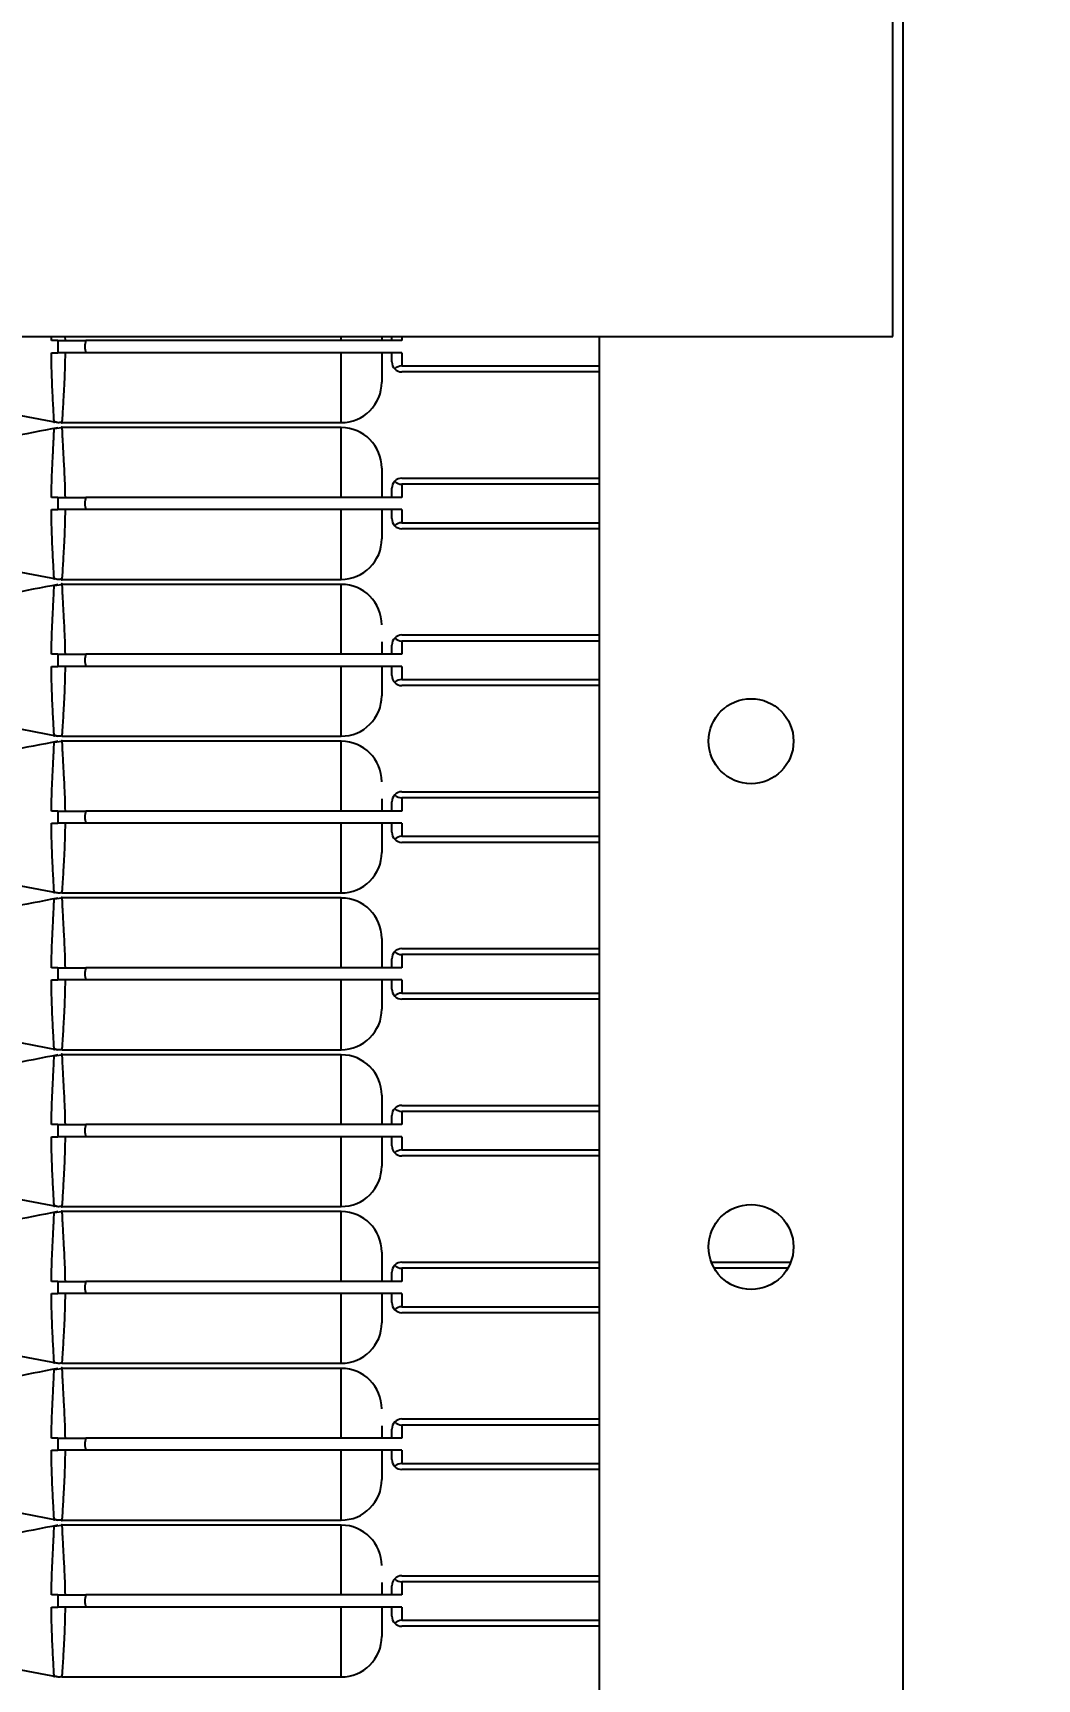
# Model space of a CAD drawing. Header units: millimetres. Extents: x 10 to 584, y 10 to 410.
# Drawn here: x 80.14 to 83.44, y 310.09 to 315.51 of the extents above; entities that cross this region are included whole.
import ezdxf

# ---------------------------------------------------------------- set-up
doc = ezdxf.new("R2010")
doc.units = ezdxf.units.MM
doc.layers.add('2', color=1, linetype='Continuous')
doc.styles.add('SLDTEXTSTYLE0', font='TXT', dxfattribs={"width": 0.7})
doc.dimstyles.new('SLDDIMSTYLE0', dxfattribs={"dimtxt": 3.5, "dimasz": 3.5, "dimexe": 0, "dimexo": 0.0625, "dimgap": 0.875, "dimtad": 1, "dimlfac": 15, "dimrnd": 1e-09, "dimzin": 12, "dimdsep": 46, "dimtxsty": 'SLDTEXTSTYLE0', "dimsah": 1, "dimcen": 0.09, "dimadec": 0, "dimazin": 3, "dimtfac": 1, "dimtofl": 0, "dimtmove": 0, "dimatfit": 3, "dimfxl": 0, "dimfrac": 2, "dimtolj": 1, "dimtzin": 12, "dimarcsym": 0})

# ---------------------------------------------------------------- blocks, each defined once
blk = doc.blocks.new('_D')
at = {"layer": '2', "color": 1}
for p, q in [((167.5018, 346.7783), (43.5018, 346.7783)), ((44.5018, 346.7783), (44.5018, 225.845)), ((181.5762, 225.845), (43.5018, 225.845))]:
    blk.add_line(p, q, dxfattribs=at)
for points in [[(44.5018, 346.7783), (43.9634, 343.2783), (45.0403, 343.2783)], [(44.5018, 225.845), (45.0403, 229.345), (43.9634, 229.345)]]:
    blk.add_solid(points, dxfattribs=at)
at = {"layer": '2', "color": 1, "insert": (39.9901, 278.6627), "char_height": 3.5, "attachment_point": 1, "rotation": 90, "style": 'SLDTEXTSTYLE0'}
blk.add_mtext('1814', dxfattribs=at)

msp = doc.modelspace()

# ---------------------------------------------------------------- linework, layer by layer
at = {"color": 7, "linetype": 'Continuous', "lineweight": 25}
for p, q in [((83.00183, 335.17831), (83.00183, 298.67831)), ((82.96849, 314.51165), (82.96849, 315.84498)), ((78.50183, 314.51165), (82.96849, 314.51165)), ((81.28516, 314.51165), (81.28516, 314.49831)), ((81.31849, 314.49831), (81.31849, 314.51165)), ((82.00183, 314.51165), (82.00183, 304.51165)), ((80.19662, 314.45831), (80.21849, 314.45831)), ((80.21849, 314.49831), (80.19671, 314.49831)), ((80.21849, 314.49831), (80.21849, 314.45831)), ((81.35183, 314.49831), (80.30968, 314.49831)), ((81.35183, 314.45831), (80.30968, 314.45831)), ((81.31849, 314.42831), (81.31849, 314.45831)), ((81.35183, 314.45831), (81.35183, 314.41498)), ((81.35183, 314.41498), (82.00183, 314.41498)), ((79.51849, 314.36165), (80.21849, 314.22847)), ((82.00183, 314.39498), (81.35183, 314.39498)), ((80.20585, 314.23275), (80.20594, 314.23082)), ((80.20585, 314.20713), (80.20594, 314.20913)), ((80.23141, 314.21067), (80.20619, 314.20726)), ((80.23128, 314.22831), (81.15183, 314.22831)), ((81.15183, 314.21165), (80.23128, 314.21165)), ((81.35183, 314.04498), (82.00183, 314.04498)), ((82.00183, 314.02498), (81.35183, 314.02498)), ((81.35183, 314.02498), (81.35183, 313.98165)), ((80.21849, 313.98165), (80.19671, 313.98165)), ((80.21849, 313.98165), (80.21849, 313.94165)), ((81.35183, 313.98165), (80.30968, 313.98165)), ((81.31849, 313.98165), (81.31849, 314.01165)), ((80.19662, 313.94165), (80.21849, 313.94165)), ((81.35183, 313.94165), (80.30968, 313.94165)), ((81.31849, 313.91165), (81.31849, 313.94165)), ((81.35183, 313.94165), (81.35183, 313.89831)), ((81.35183, 313.89831), (82.00183, 313.89831)), ((82.00183, 313.87831), (81.35183, 313.87831)), ((79.51849, 313.84498), (80.21849, 313.71181)), ((80.20585, 313.71608), (80.20594, 313.71415)), ((80.23128, 313.71165), (81.15183, 313.71165)), ((80.20585, 313.69047), (80.20594, 313.69247)), ((80.23141, 313.694), (80.20619, 313.69059)), ((81.15183, 313.69498), (80.23128, 313.69498)), ((81.31849, 313.46498), (81.31849, 313.49498)), ((81.35183, 313.52831), (82.00183, 313.52831)), ((81.35183, 313.50831), (81.35183, 313.46498)), ((82.00183, 313.50831), (81.35183, 313.50831)), ((80.19662, 313.42498), (80.21849, 313.42498)), ((80.21849, 313.46498), (80.19671, 313.46498)), ((80.21849, 313.46498), (80.21849, 313.42498)), ((81.35183, 313.46498), (80.30968, 313.46498)), ((81.35183, 313.42498), (80.30968, 313.42498)), ((81.31849, 313.39498), (81.31849, 313.42498)), ((81.35183, 313.42498), (81.35183, 313.38165)), ((81.35183, 313.38165), (82.00183, 313.38165)), ((79.51849, 313.32832), (80.21849, 313.19514)), ((82.00183, 313.36165), (81.35183, 313.36165)), ((80.20585, 313.19941), (80.20594, 313.19749)), ((80.20585, 313.1738), (80.20594, 313.1758)), ((80.23141, 313.17733), (80.20619, 313.17392)), ((80.23128, 313.19498), (81.15183, 313.19498)), ((81.15183, 313.17831), (80.23128, 313.17831)), ((81.35183, 313.01165), (82.00183, 313.01165)), ((82.00183, 312.99165), (81.35183, 312.99165)), ((81.35183, 312.99165), (81.35183, 312.94831)), ((80.21849, 312.94831), (80.19671, 312.94831)), ((80.21849, 312.94831), (80.21849, 312.90831)), ((81.35183, 312.94831), (80.30968, 312.94831)), ((81.31849, 312.94831), (81.31849, 312.97831)), ((80.19662, 312.90831), (80.21849, 312.90831)), ((81.35183, 312.90831), (80.30968, 312.90831)), ((81.31849, 312.87831), (81.31849, 312.90831)), ((81.35183, 312.90831), (81.35183, 312.86498)), ((81.35183, 312.86498), (82.00183, 312.86498)), ((82.00183, 312.84498), (81.35183, 312.84498)), ((79.51849, 312.81165), (80.21849, 312.67847)), ((80.20585, 312.68275), (80.20594, 312.68082)), ((80.23128, 312.67831), (81.15183, 312.67831)), ((80.20585, 312.65713), (80.20594, 312.65913)), ((80.23141, 312.66067), (80.20619, 312.65726)), ((81.15183, 312.66165), (80.23128, 312.66165)), ((81.31849, 312.43165), (81.31849, 312.46165)), ((81.35183, 312.49498), (82.00183, 312.49498)), ((81.35183, 312.47498), (81.35183, 312.43165)), ((82.00183, 312.47498), (81.35183, 312.47498)), ((80.21849, 312.43165), (80.19671, 312.43165)), ((80.21849, 312.43165), (80.21849, 312.39165)), ((81.35183, 312.43165), (80.30968, 312.43165)), ((80.19662, 312.39165), (80.21849, 312.39165)), ((81.35183, 312.39165), (80.30968, 312.39165)), ((81.31849, 312.36165), (81.31849, 312.39165)), ((81.35183, 312.39165), (81.35183, 312.34831)), ((81.35183, 312.34831), (82.00183, 312.34831)), ((79.51849, 312.29498), (80.21849, 312.16181)), ((82.00183, 312.32831), (81.35183, 312.32831)), ((80.20585, 312.16608), (80.20594, 312.16415)), ((80.20585, 312.14047), (80.20594, 312.14247)), ((80.23141, 312.144), (80.20619, 312.14059)), ((80.23128, 312.16165), (81.15183, 312.16165)), ((81.15183, 312.14498), (80.23128, 312.14498)), ((81.35183, 311.97831), (82.00183, 311.97831)), ((80.21849, 311.91498), (80.19671, 311.91498)), ((80.21849, 311.91498), (80.21849, 311.87498)), ((81.35183, 311.91498), (80.30968, 311.91498)), ((81.31849, 311.91498), (81.31849, 311.94498)), ((81.35183, 311.95831), (81.35183, 311.91498)), ((82.00183, 311.95831), (81.35183, 311.95831)), ((80.19662, 311.87498), (80.21849, 311.87498)), ((81.35183, 311.87498), (80.30968, 311.87498)), ((81.31849, 311.84498), (81.31849, 311.87498)), ((81.35183, 311.87498), (81.35183, 311.83165)), ((81.35183, 311.83165), (82.00183, 311.83165)), ((82.00183, 311.81165), (81.35183, 311.81165)), ((79.51849, 311.77832), (80.21849, 311.64514)), ((80.20585, 311.64941), (80.20594, 311.64749)), ((80.23128, 311.64498), (81.15183, 311.64498)), ((80.20585, 311.6238), (80.20594, 311.6258)), ((80.23141, 311.62733), (80.20619, 311.62392)), ((81.15183, 311.62831), (80.23128, 311.62831)), ((81.31849, 311.39831), (81.31849, 311.42831)), ((81.35183, 311.46165), (82.00183, 311.46165)), ((81.35183, 311.44165), (81.35183, 311.39831)), ((82.00183, 311.44165), (81.35183, 311.44165)), ((82.37106, 311.46165), (82.63259, 311.46165)), ((82.62307, 311.44165), (82.38058, 311.44165)), ((80.21849, 311.39831), (80.19671, 311.39831)), ((80.21849, 311.39831), (80.21849, 311.35831)), ((81.35183, 311.39831), (80.30968, 311.39831)), ((80.19662, 311.35831), (80.21849, 311.35831)), ((81.35183, 311.35831), (80.30968, 311.35831)), ((81.31849, 311.32831), (81.31849, 311.35831)), ((81.35183, 311.35831), (81.35183, 311.31498)), ((81.35183, 311.31498), (82.00183, 311.31498)), ((79.51849, 311.26165), (80.21849, 311.12847)), ((82.00183, 311.29498), (81.35183, 311.29498)), ((80.20585, 311.13275), (80.20594, 311.13082)), ((80.20585, 311.10713), (80.20594, 311.10913)), ((80.23141, 311.11067), (80.20619, 311.10726)), ((80.23128, 311.12831), (81.15183, 311.12831)), ((81.15183, 311.11165), (80.23128, 311.11165)), ((81.35183, 310.94498), (82.00183, 310.94498)), ((80.21849, 310.88165), (80.19671, 310.88165)), ((80.21849, 310.88165), (80.21849, 310.84165)), ((81.35183, 310.88165), (80.30968, 310.88165)), ((81.31849, 310.88165), (81.31849, 310.91165)), ((81.35183, 310.92498), (81.35183, 310.88165)), ((82.00183, 310.92498), (81.35183, 310.92498)), ((80.19662, 310.84165), (80.21849, 310.84165)), ((81.35183, 310.84165), (80.30968, 310.84165)), ((81.31849, 310.81165), (81.31849, 310.84165)), ((81.35183, 310.84165), (81.35183, 310.79831)), ((81.35183, 310.79831), (82.00183, 310.79831)), ((82.00183, 310.77831), (81.35183, 310.77831)), ((79.51849, 310.74498), (80.21849, 310.61181)), ((80.20585, 310.61608), (80.20594, 310.61415)), ((80.23128, 310.61165), (81.15183, 310.61165)), ((80.20585, 310.59047), (80.20594, 310.59247)), ((80.23141, 310.594), (80.20619, 310.59059)), ((81.15183, 310.59498), (80.23128, 310.59498)), ((81.31849, 310.36498), (81.31849, 310.39498)), ((81.35183, 310.42831), (82.00183, 310.42831)), ((82.00183, 310.40831), (81.35183, 310.40831)), ((81.35183, 310.40831), (81.35183, 310.36498)), ((80.21849, 310.36498), (80.19671, 310.36498)), ((80.21849, 310.36498), (80.21849, 310.32498)), ((81.35183, 310.36498), (80.30968, 310.36498)), ((80.19662, 310.32498), (80.21849, 310.32498)), ((81.35183, 310.32498), (80.30968, 310.32498)), ((81.31849, 310.29498), (81.31849, 310.32498)), ((81.35183, 310.32498), (81.35183, 310.28165)), ((81.35183, 310.28165), (82.00183, 310.28165)), ((79.51849, 310.22832), (80.21849, 310.09514)), ((82.00183, 310.26165), (81.35183, 310.26165)), ((80.20585, 310.09941), (80.20594, 310.09749)), ((80.23128, 310.09498), (81.15183, 310.09498))]:
    msp.add_line(p, q, dxfattribs=at)
at = {"color": 59, "linetype": 'Continuous', "lineweight": 25}
for p, q in [((80.19671, 314.49831), (80.19694, 314.51165)), ((80.24132, 314.51165), (80.24162, 314.49831)), ((81.15183, 314.49831), (81.15183, 314.51165)), ((81.35183, 314.51165), (81.35183, 314.49831))]:
    msp.add_line(p, q, dxfattribs=at)
at = {"color": 7, "linetype": 'Continuous', "lineweight": 25}
for centre in [(82.50183, 313.17831), (82.50183, 311.51165)]:
    msp.add_circle(centre, 0.14, dxfattribs=at)
for centre, radius, start, end in [((81.35183, 314.42831), 0.03333, 180, 224.427), ((81.35183, 314.38165), 0.03333, 90, 135.573), ((81.35183, 314.42831), 0.03333, 224.427, 270), ((81.15183, 314.36165), 0.13333, 269.98212, 0), ((81.15183, 314.07831), 0.13333, 0, 89.98212), ((81.35183, 314.01165), 0.03333, 135.573, 180), ((81.35183, 314.01165), 0.03333, 90, 135.573), ((81.35183, 314.05831), 0.03333, 224.427, 270), ((81.35183, 313.91165), 0.03333, 180, 224.427), ((81.35183, 313.86498), 0.03333, 90, 135.573), ((81.35183, 313.91165), 0.03333, 224.427, 270), ((81.15183, 313.84498), 0.13333, 269.98212, 0), ((81.15183, 313.56165), 0.13333, 0, 89.98212), ((81.35183, 313.49498), 0.03333, 135.573, 180), ((81.35183, 313.49498), 0.03333, 90, 135.573), ((81.35183, 313.54165), 0.03333, 224.427, 270), ((81.35183, 313.39498), 0.03333, 180, 224.427), ((81.35183, 313.34831), 0.03333, 90, 135.573), ((81.35183, 313.39498), 0.03333, 224.427, 270), ((81.15183, 313.32831), 0.13333, 269.98212, 0), ((81.15183, 313.04498), 0.13333, 0, 89.98212), ((81.35183, 312.97831), 0.03333, 135.573, 180), ((81.35183, 312.97831), 0.03333, 90, 135.573), ((81.35183, 313.02498), 0.03333, 224.427, 270), ((81.35183, 312.87831), 0.03333, 180, 224.427), ((81.35183, 312.83165), 0.03333, 90, 135.573), ((81.35183, 312.87831), 0.03333, 224.427, 270), ((81.15183, 312.81165), 0.13333, 269.98212, 0), ((81.15183, 312.52831), 0.13333, 0, 89.98212), ((81.35183, 312.46165), 0.03333, 135.573, 180), ((81.35183, 312.46165), 0.03333, 90, 135.573), ((81.35183, 312.50831), 0.03333, 224.427, 270), ((81.35183, 312.36165), 0.03333, 180, 224.427), ((81.35183, 312.31498), 0.03333, 90, 135.573), ((81.15183, 312.29498), 0.13333, 269.98212, 0), ((81.35183, 312.36165), 0.03333, 224.427, 270), ((81.15183, 312.01165), 0.13333, 0, 89.98212), ((81.35183, 311.94498), 0.03333, 135.573, 180), ((81.35183, 311.94498), 0.03333, 90, 135.573), ((81.35183, 311.99165), 0.03333, 224.427, 270), ((81.35183, 311.84498), 0.03333, 180, 224.427), ((81.35183, 311.79831), 0.03333, 90, 135.573), ((81.35183, 311.84498), 0.03333, 224.427, 270), ((81.15183, 311.77831), 0.13333, 269.98212, 0), ((81.15183, 311.49498), 0.13333, 0, 89.98212), ((81.35183, 311.42831), 0.03333, 135.573, 180), ((81.35183, 311.42831), 0.03333, 90, 135.573), ((81.35183, 311.47498), 0.03333, 224.427, 270), ((81.35183, 311.32831), 0.03333, 180, 224.427), ((81.35183, 311.28165), 0.03333, 90, 135.573), ((81.15183, 311.26165), 0.13333, 269.98212, 0), ((81.35183, 311.32831), 0.03333, 224.427, 270), ((81.15183, 310.97831), 0.13333, 0, 89.98212), ((81.35183, 310.91165), 0.03333, 135.573, 180), ((81.35183, 310.91165), 0.03333, 90, 135.573), ((81.35183, 310.95831), 0.03333, 224.427, 270), ((81.35183, 310.81165), 0.03333, 180, 224.427), ((81.35183, 310.76498), 0.03333, 90, 135.573), ((81.35183, 310.81165), 0.03333, 224.427, 270), ((81.15183, 310.74498), 0.13333, 269.98212, 0), ((81.15183, 310.46165), 0.13333, 0, 89.98212), ((81.35183, 310.39498), 0.03333, 135.573, 180), ((81.35183, 310.39498), 0.03333, 90, 135.573), ((81.35183, 310.44165), 0.03333, 224.427, 270), ((81.35183, 310.29498), 0.03333, 180, 224.427), ((81.35183, 310.24831), 0.03333, 90, 135.573), ((81.15183, 310.22831), 0.13333, 269.98212, 0), ((81.35183, 310.29498), 0.03333, 224.427, 270)]:
    msp.add_arc(centre, radius, start, end, dxfattribs=at)
at = {"color": 59, "linetype": 'Continuous', "lineweight": 25}
for points, knots in [([(80.20594, 314.23082), (80.20594, 314.23079), (80.20634, 314.22132), (80.20487, 314.24653), (80.20212, 314.29673), (80.19944, 314.34813), (80.19719, 314.40915), (80.19681, 314.44156), (80.19662, 314.45831)], [0, 0, 0, 0, 0.0010478, 0.3924238, 0.5418725, 0.7850634, 0.8888566, 1, 1, 1, 1]), ([(80.24175, 314.45831), (80.24174, 314.45775), (80.24161, 314.43849), (80.24084, 314.40373), (80.23818, 314.34223), (80.23526, 314.29238), (80.23238, 314.24361), (80.23087, 314.21907), (80.23128, 314.22834), (80.23128, 314.22835)], [0, 0, 0, 0, 0.0036315, 0.12467, 0.2286657, 0.4677796, 0.6145768, 0.9994695, 1, 1, 1, 1]), ([(81.15183, 314.22831), (81.15183, 314.23356), (81.15183, 314.24128), (81.15183, 314.29464), (81.15183, 314.34654), (81.15183, 314.40597), (81.15183, 314.44016), (81.15183, 314.45831)], [0, 0, 0, 0, 0.3773035, 0.5553663, 0.7769376, 0.8815574, 1, 1, 1, 1]), ([(80.19671, 313.98165), (80.19687, 313.99269), (80.19733, 314.02413), (80.19945, 314.07796), (80.20266, 314.14041), (80.20547, 314.19506), (80.20572, 314.20283), (80.20585, 314.20713)], [0, 0, 0, 0, 0.07522323, 0.21420289, 0.39996089, 0.66787957, 1, 1, 1, 1]), ([(80.23128, 314.21164), (80.23128, 314.21164), (80.23068, 314.22095), (80.23192, 314.19456), (80.23461, 314.14534), (80.2381, 314.08379), (80.24072, 314.02912), (80.24137, 313.99501), (80.24162, 313.98165)], [0, 0, 0, 0, 0.0000568, 0.3457315, 0.6012125, 0.7779294, 0.912991, 1, 1, 1, 1]), ([(80.23128, 314.21161), (80.23128, 314.21162), (80.23068, 314.22094), (80.23153, 314.20384), (80.23238, 314.18675)], [0, 0, 0, 0, 0.0012234, 1, 1, 1, 1]), ([(80.23128, 314.21161), (80.23128, 314.21162), (80.23068, 314.22094), (80.23153, 314.20384), (80.23238, 314.18675)], [0, 0, 0, 0, 0.0012234, 1, 1, 1, 1]), ([(81.15183, 313.98165), (81.15183, 313.99673), (81.15183, 314.03288), (81.15183, 314.08944), (81.15183, 314.15025), (81.15183, 314.20086), (81.15183, 314.20785), (81.15183, 314.21165)], [0, 0, 0, 0, 0.0982685, 0.2356394, 0.4182639, 0.6841567, 1, 1, 1, 1]), ([(80.20594, 313.71415), (80.20594, 313.71413), (80.20634, 313.70466), (80.20487, 313.72986), (80.20212, 313.78007), (80.19944, 313.83146), (80.19719, 313.89249), (80.19681, 313.92489), (80.19662, 313.94165)], [0, 0, 0, 0, 0.0010478, 0.3924238, 0.5418725, 0.7850634, 0.8888566, 1, 1, 1, 1]), ([(80.24175, 313.94165), (80.24174, 313.94109), (80.24161, 313.92182), (80.24084, 313.88706), (80.23818, 313.82556), (80.23526, 313.77572), (80.23238, 313.72694), (80.23087, 313.70241), (80.23128, 313.71167), (80.23128, 313.71169)], [0, 0, 0, 0, 0.0036315, 0.12467, 0.2286657, 0.4677796, 0.6145768, 0.9994695, 1, 1, 1, 1]), ([(81.15183, 313.71165), (81.15183, 313.71689), (81.15183, 313.72461), (81.15183, 313.77798), (81.15183, 313.82987), (81.15183, 313.8893), (81.15183, 313.92349), (81.15183, 313.94165)], [0, 0, 0, 0, 0.3773035, 0.5553663, 0.7769376, 0.8815574, 1, 1, 1, 1]), ([(80.23128, 313.69495), (80.23128, 313.69496), (80.23068, 313.70428), (80.23192, 313.6779), (80.23461, 313.62867), (80.2381, 313.56713), (80.24072, 313.51245), (80.24137, 313.47834), (80.24162, 313.46498)], [0, 0, 0, 0, 0.0004232, 0.3459713, 0.6013587, 0.7780107, 0.9130229, 1, 1, 1, 1]), ([(80.19671, 313.46498), (80.19687, 313.47602), (80.19733, 313.50746), (80.19945, 313.56129), (80.20266, 313.62375), (80.20547, 313.67839), (80.20572, 313.68616), (80.20585, 313.69047)], [0, 0, 0, 0, 0.07522323, 0.21420289, 0.39996089, 0.66787957, 1, 1, 1, 1]), ([(81.15183, 313.46498), (81.15183, 313.48006), (81.15183, 313.51622), (81.15183, 313.57277), (81.15183, 313.63359), (81.15183, 313.68419), (81.15183, 313.69118), (81.15183, 313.69498)], [0, 0, 0, 0, 0.0982685, 0.2356394, 0.4182639, 0.6841567, 1, 1, 1, 1]), ([(80.20594, 313.19749), (80.20594, 313.19746), (80.20634, 313.18799), (80.20487, 313.21319), (80.20212, 313.2634), (80.19944, 313.31479), (80.19719, 313.37582), (80.19681, 313.40822), (80.19662, 313.42498)], [0, 0, 0, 0, 0.0010478, 0.3924238, 0.5418725, 0.7850634, 0.8888566, 1, 1, 1, 1]), ([(80.24175, 313.42498), (80.24174, 313.42442), (80.24161, 313.40515), (80.24084, 313.37041), (80.23818, 313.30881), (80.2353, 313.25974), (80.23225, 313.20786), (80.23169, 313.20039), (80.23128, 313.19499)], [0, 0, 0, 0, 0.0036336, 0.1247433, 0.2288001, 0.4680545, 0.614938, 1, 1, 1, 1]), ([(81.15183, 313.19498), (81.15183, 313.20023), (81.15183, 313.20795), (81.15183, 313.26131), (81.15183, 313.31321), (81.15183, 313.37264), (81.15183, 313.40683), (81.15183, 313.42498)], [0, 0, 0, 0, 0.3773035, 0.5553663, 0.7769376, 0.8815574, 1, 1, 1, 1]), ([(80.19671, 312.94831), (80.19687, 312.95935), (80.19733, 312.99079), (80.19945, 313.04462), (80.20266, 313.10708), (80.20547, 313.16172), (80.20572, 313.1695), (80.20585, 313.1738)], [0, 0, 0, 0, 0.07522323, 0.21420289, 0.39996089, 0.66787957, 1, 1, 1, 1]), ([(80.23128, 313.17831), (80.23128, 313.17831), (80.23068, 313.18761), (80.23153, 313.17051), (80.23238, 313.15341)], [0, 0, 0, 0, 0.0001642, 1, 1, 1, 1]), ([(80.23128, 313.17828), (80.23128, 313.17829), (80.23068, 313.18761), (80.23153, 313.1705), (80.23238, 313.15341)], [0, 0, 0, 0, 0.0012234, 1, 1, 1, 1]), ([(80.23128, 313.17828), (80.23128, 313.17829), (80.23068, 313.18761), (80.23192, 313.16123), (80.23461, 313.112), (80.2381, 313.05046), (80.24072, 312.99578), (80.24137, 312.96168), (80.24162, 312.94831)], [0, 0, 0, 0, 0.0004232, 0.3459713, 0.6013587, 0.7780107, 0.9130229, 1, 1, 1, 1]), ([(81.15183, 312.94831), (81.15183, 312.96339), (81.15183, 312.99955), (81.15183, 313.05611), (81.15183, 313.11692), (81.15183, 313.16753), (81.15183, 313.17452), (81.15183, 313.17831)], [0, 0, 0, 0, 0.0982685, 0.2356394, 0.4182639, 0.6841567, 1, 1, 1, 1]), ([(80.20594, 312.68082), (80.20594, 312.68079), (80.20634, 312.67132), (80.20487, 312.69653), (80.20212, 312.74673), (80.19944, 312.79813), (80.19719, 312.85915), (80.19681, 312.89156), (80.19662, 312.90831)], [0, 0, 0, 0, 0.0010478, 0.3924238, 0.5418725, 0.7850634, 0.8888566, 1, 1, 1, 1]), ([(80.24175, 312.90831), (80.24174, 312.90775), (80.24161, 312.88849), (80.24084, 312.85375), (80.23818, 312.79214), (80.2353, 312.74307), (80.23225, 312.69119), (80.23169, 312.68372), (80.23128, 312.67832)], [0, 0, 0, 0, 0.0036336, 0.1247433, 0.2288001, 0.4680545, 0.614938, 1, 1, 1, 1]), ([(81.15183, 312.67831), (81.15183, 312.68356), (81.15183, 312.69128), (81.15183, 312.74464), (81.15183, 312.79654), (81.15183, 312.85597), (81.15183, 312.89016), (81.15183, 312.90831)], [0, 0, 0, 0, 0.3773035, 0.5553663, 0.7769376, 0.8815574, 1, 1, 1, 1]), ([(80.23128, 312.66164), (80.23128, 312.66164), (80.23068, 312.67095), (80.23192, 312.64456), (80.23461, 312.59534), (80.2381, 312.53379), (80.24072, 312.47912), (80.24137, 312.44501), (80.24162, 312.43165)], [0, 0, 0, 0, 0.0000568, 0.3457315, 0.6012125, 0.7779294, 0.912991, 1, 1, 1, 1]), ([(80.23128, 312.66161), (80.23128, 312.66162), (80.23068, 312.67094), (80.23153, 312.65384), (80.23238, 312.63675)], [0, 0, 0, 0, 0.0012234, 1, 1, 1, 1]), ([(80.19671, 312.43165), (80.19687, 312.44269), (80.19733, 312.47413), (80.19945, 312.52796), (80.20266, 312.59041), (80.20547, 312.64506), (80.20572, 312.65283), (80.20585, 312.65713)], [0, 0, 0, 0, 0.07522323, 0.21420289, 0.39996089, 0.66787957, 1, 1, 1, 1]), ([(81.15183, 312.43165), (81.15183, 312.44673), (81.15183, 312.48288), (81.15183, 312.53944), (81.15183, 312.60025), (81.15183, 312.65086), (81.15183, 312.65785), (81.15183, 312.66165)], [0, 0, 0, 0, 0.0982685, 0.2356394, 0.4182639, 0.6841567, 1, 1, 1, 1]), ([(80.20594, 312.16415), (80.20594, 312.16413), (80.20634, 312.15466), (80.20487, 312.17986), (80.20212, 312.23007), (80.19944, 312.28146), (80.19719, 312.34249), (80.19681, 312.37489), (80.19662, 312.39165)], [0, 0, 0, 0, 0.0010478, 0.3924238, 0.5418725, 0.7850634, 0.8888566, 1, 1, 1, 1]), ([(80.24175, 312.39165), (80.24174, 312.39109), (80.24161, 312.37182), (80.24084, 312.33708), (80.23818, 312.27547), (80.2353, 312.2264), (80.23225, 312.17453), (80.23169, 312.16706), (80.23128, 312.16165)], [0, 0, 0, 0, 0.0036336, 0.1247433, 0.2288001, 0.4680545, 0.614938, 1, 1, 1, 1]), ([(81.15183, 312.16165), (81.15183, 312.16689), (81.15183, 312.17461), (81.15183, 312.22798), (81.15183, 312.27987), (81.15183, 312.3393), (81.15183, 312.37349), (81.15183, 312.39165)], [0, 0, 0, 0, 0.3773035, 0.5553663, 0.7769376, 0.8815574, 1, 1, 1, 1]), ([(80.19671, 311.91498), (80.19687, 311.92602), (80.19733, 311.95746), (80.19945, 312.01129), (80.20266, 312.07375), (80.20547, 312.12839), (80.20572, 312.13616), (80.20585, 312.14047)], [0, 0, 0, 0, 0.07522323, 0.21420289, 0.39996089, 0.66787957, 1, 1, 1, 1]), ([(80.23128, 312.14498), (80.23128, 312.14498), (80.23068, 312.15428), (80.23192, 312.12789), (80.23461, 312.07867), (80.2381, 312.01713), (80.24072, 311.96245), (80.24137, 311.92834), (80.24162, 311.91498)], [0, 0, 0, 0, 0.0000568, 0.3457315, 0.6012125, 0.7779294, 0.912991, 1, 1, 1, 1]), ([(80.23128, 312.14495), (80.23128, 312.14496), (80.23068, 312.15428), (80.23153, 312.13717), (80.23238, 312.12008)], [0, 0, 0, 0, 0.0012234, 1, 1, 1, 1]), ([(81.15183, 311.91498), (81.15183, 311.93006), (81.15183, 311.96622), (81.15183, 312.02277), (81.15183, 312.08359), (81.15183, 312.13419), (81.15183, 312.14118), (81.15183, 312.14498)], [0, 0, 0, 0, 0.0982685, 0.2356394, 0.4182639, 0.6841567, 1, 1, 1, 1]), ([(80.20594, 311.64749), (80.20594, 311.64746), (80.20634, 311.63799), (80.20487, 311.66319), (80.20212, 311.7134), (80.19944, 311.76479), (80.19719, 311.82582), (80.19681, 311.85822), (80.19662, 311.87498)], [0, 0, 0, 0, 0.0010478, 0.3924238, 0.5418725, 0.7850634, 0.8888566, 1, 1, 1, 1]), ([(80.24175, 311.87498), (80.24174, 311.87442), (80.24161, 311.85515), (80.24084, 311.82039), (80.23818, 311.75889), (80.23526, 311.70905), (80.23238, 311.66028), (80.23087, 311.63574), (80.23128, 311.64501), (80.23128, 311.64502)], [0, 0, 0, 0, 0.00363148, 0.12467002, 0.22866573, 0.46777964, 0.61457683, 0.99946951, 1, 1, 1, 1]), ([(81.15183, 311.64498), (81.15183, 311.65023), (81.15183, 311.65795), (81.15183, 311.71131), (81.15183, 311.76321), (81.15183, 311.82264), (81.15183, 311.85683), (81.15183, 311.87498)], [0, 0, 0, 0, 0.3773035, 0.5553663, 0.7769376, 0.8815574, 1, 1, 1, 1]), ([(80.23128, 311.62831), (80.23128, 311.62831), (80.23068, 311.63761), (80.23153, 311.62051), (80.23238, 311.60341)], [0, 0, 0, 0, 0.0001642, 1, 1, 1, 1]), ([(80.23128, 311.62831), (80.23128, 311.62831), (80.23068, 311.63761), (80.23153, 311.62051), (80.23238, 311.60341)], [0, 0, 0, 0, 0.0001642, 1, 1, 1, 1]), ([(80.23128, 311.62828), (80.23128, 311.62829), (80.23068, 311.63761), (80.23153, 311.6205), (80.23238, 311.60341)], [0, 0, 0, 0, 0.0012234, 1, 1, 1, 1]), ([(80.23128, 311.62828), (80.23128, 311.62829), (80.23068, 311.63761), (80.23192, 311.61123), (80.23461, 311.562), (80.2381, 311.50046), (80.24072, 311.44578), (80.24137, 311.41168), (80.24162, 311.39831)], [0, 0, 0, 0, 0.0004232, 0.3459713, 0.6013587, 0.7780107, 0.9130229, 1, 1, 1, 1]), ([(80.19671, 311.39831), (80.19687, 311.40935), (80.19733, 311.44079), (80.19945, 311.49462), (80.20266, 311.55708), (80.20547, 311.61172), (80.20572, 311.6195), (80.20585, 311.6238)], [0, 0, 0, 0, 0.07522323, 0.21420289, 0.39996089, 0.66787957, 1, 1, 1, 1]), ([(81.15183, 311.39831), (81.15183, 311.41339), (81.15183, 311.44955), (81.15183, 311.50611), (81.15183, 311.56692), (81.15183, 311.61753), (81.15183, 311.62452), (81.15183, 311.62831)], [0, 0, 0, 0, 0.0982685, 0.2356394, 0.4182639, 0.6841567, 1, 1, 1, 1]), ([(80.20594, 311.13082), (80.20594, 311.13079), (80.20634, 311.12132), (80.20487, 311.14653), (80.20212, 311.19673), (80.19944, 311.24813), (80.19719, 311.30915), (80.19681, 311.34156), (80.19662, 311.35831)], [0, 0, 0, 0, 0.0010478, 0.3924238, 0.5418725, 0.7850634, 0.8888566, 1, 1, 1, 1]), ([(80.24175, 311.35831), (80.24174, 311.35775), (80.24161, 311.33849), (80.24084, 311.30375), (80.23818, 311.24214), (80.2353, 311.19307), (80.23225, 311.14119), (80.23169, 311.13372), (80.23128, 311.12832)], [0, 0, 0, 0, 0.0036336, 0.1247433, 0.2288001, 0.4680545, 0.614938, 1, 1, 1, 1]), ([(81.15183, 311.12831), (81.15183, 311.13356), (81.15183, 311.14128), (81.15183, 311.19464), (81.15183, 311.24654), (81.15183, 311.30597), (81.15183, 311.34016), (81.15183, 311.35831)], [0, 0, 0, 0, 0.3773035, 0.5553663, 0.7769376, 0.8815574, 1, 1, 1, 1]), ([(80.19671, 310.88165), (80.19687, 310.89269), (80.19733, 310.92413), (80.19945, 310.97796), (80.20266, 311.04041), (80.20547, 311.09506), (80.20572, 311.10283), (80.20585, 311.10713)], [0, 0, 0, 0, 0.07522323, 0.21420289, 0.39996089, 0.66787957, 1, 1, 1, 1]), ([(80.23128, 311.11161), (80.23128, 311.11162), (80.23068, 311.12094), (80.23192, 311.09457), (80.23461, 311.04534), (80.2381, 310.98379), (80.24072, 310.92912), (80.24137, 310.89501), (80.24162, 310.88165)], [0, 0, 0, 0, 0.0004232, 0.3459713, 0.6013587, 0.7780107, 0.9130229, 1, 1, 1, 1]), ([(80.23128, 311.11161), (80.23128, 311.11162), (80.23068, 311.12094), (80.23153, 311.10384), (80.23238, 311.08675)], [0, 0, 0, 0, 0.0012234, 1, 1, 1, 1]), ([(80.23128, 311.11161), (80.23128, 311.11162), (80.23068, 311.12094), (80.23153, 311.10384), (80.23238, 311.08675)], [0, 0, 0, 0, 0.0012234, 1, 1, 1, 1]), ([(81.15183, 310.88165), (81.15183, 310.89673), (81.15183, 310.93288), (81.15183, 310.98944), (81.15183, 311.05025), (81.15183, 311.10086), (81.15183, 311.10785), (81.15183, 311.11165)], [0, 0, 0, 0, 0.0982685, 0.2356394, 0.4182639, 0.6841567, 1, 1, 1, 1]), ([(80.20594, 310.61415), (80.20594, 310.61413), (80.20634, 310.60466), (80.20487, 310.62986), (80.20212, 310.68007), (80.19944, 310.73146), (80.19719, 310.79249), (80.19681, 310.82489), (80.19662, 310.84165)], [0, 0, 0, 0, 0.0010478, 0.3924238, 0.5418725, 0.7850634, 0.8888566, 1, 1, 1, 1]), ([(80.24175, 310.84165), (80.24174, 310.84109), (80.24161, 310.82182), (80.24084, 310.78706), (80.23818, 310.72556), (80.23526, 310.67572), (80.23238, 310.62694), (80.23087, 310.60241), (80.23128, 310.61167), (80.23128, 310.61169)], [0, 0, 0, 0, 0.0036315, 0.12467, 0.2286657, 0.4677796, 0.6145768, 0.9994695, 1, 1, 1, 1]), ([(81.15183, 310.61165), (81.15183, 310.61689), (81.15183, 310.62461), (81.15183, 310.67798), (81.15183, 310.72987), (81.15183, 310.7893), (81.15183, 310.82349), (81.15183, 310.84165)], [0, 0, 0, 0, 0.3773035, 0.5553663, 0.7769376, 0.8815574, 1, 1, 1, 1]), ([(80.23128, 310.59495), (80.23128, 310.59496), (80.23068, 310.60428), (80.23153, 310.58717), (80.23238, 310.57008)], [0, 0, 0, 0, 0.0012234, 1, 1, 1, 1]), ([(80.23128, 310.59495), (80.23128, 310.59496), (80.23068, 310.60428), (80.23192, 310.5779), (80.23461, 310.52867), (80.2381, 310.46713), (80.24072, 310.41245), (80.24137, 310.37834), (80.24162, 310.36498)], [0, 0, 0, 0, 0.0004232, 0.3459713, 0.6013587, 0.7780107, 0.9130229, 1, 1, 1, 1]), ([(80.23128, 310.59495), (80.23128, 310.59496), (80.23068, 310.60428), (80.23153, 310.58717), (80.23238, 310.57008)], [0, 0, 0, 0, 0.0012234, 1, 1, 1, 1]), ([(80.19671, 310.36498), (80.19687, 310.37602), (80.19733, 310.40746), (80.19945, 310.46129), (80.20266, 310.52375), (80.20547, 310.57839), (80.20572, 310.58616), (80.20585, 310.59047)], [0, 0, 0, 0, 0.07522323, 0.21420289, 0.39996089, 0.66787957, 1, 1, 1, 1]), ([(81.15183, 310.36498), (81.15183, 310.38006), (81.15183, 310.41622), (81.15183, 310.47277), (81.15183, 310.53359), (81.15183, 310.58419), (81.15183, 310.59118), (81.15183, 310.59498)], [0, 0, 0, 0, 0.0982685, 0.2356394, 0.4182639, 0.6841567, 1, 1, 1, 1]), ([(80.20594, 310.09749), (80.20594, 310.09746), (80.20634, 310.08799), (80.20487, 310.11319), (80.20212, 310.1634), (80.19944, 310.21479), (80.19719, 310.27582), (80.19681, 310.30822), (80.19662, 310.32498)], [0, 0, 0, 0, 0.0010478, 0.3924238, 0.5418725, 0.7850634, 0.8888566, 1, 1, 1, 1]), ([(80.24175, 310.32498), (80.24174, 310.32442), (80.24161, 310.30515), (80.24084, 310.27041), (80.23818, 310.20881), (80.2353, 310.15974), (80.23225, 310.10786), (80.23169, 310.10039), (80.23128, 310.09499)], [0, 0, 0, 0, 0.0036336, 0.1247433, 0.2288001, 0.4680545, 0.614938, 1, 1, 1, 1]), ([(81.15183, 310.09498), (81.15183, 310.10023), (81.15183, 310.10795), (81.15183, 310.16131), (81.15183, 310.21321), (81.15183, 310.27264), (81.15183, 310.30683), (81.15183, 310.32498)], [0, 0, 0, 0, 0.3773035, 0.5553663, 0.7769376, 0.8815574, 1, 1, 1, 1])]:
    msp.add_open_spline(points, degree=3, knots=knots, dxfattribs=at)
at = {"color": 7, "linetype": 'Continuous', "lineweight": 25}
for points, knots in [([(80.21849, 314.49831), (80.23075, 314.49831), (80.25527, 314.49831), (80.28872, 314.49831), (80.30673, 314.49831), (80.30968, 314.49831)], [0, 0, 0, 0, 0.4554846, 0.9107025, 1, 1, 1, 1]), ([(80.30968, 314.45831), (80.29424, 314.45831), (80.26333, 314.45831), (80.2336, 314.45831), (80.22024, 314.45831), (80.21849, 314.45831)], [0, 0, 0, 0, 0.4648277, 0.9302045, 1, 1, 1, 1]), ([(81.28516, 314.45831), (81.28516, 314.45341), (81.28516, 314.43241), (81.28516, 314.40563), (81.28516, 314.37048), (81.28516, 314.36529), (81.28516, 314.36165)], [0, 0, 0, 0, 0.0657911, 0.2821103, 0.4967919, 1, 1, 1, 1]), ([(80.21849, 314.21149), (80.10924, 314.19018), (79.87591, 314.14468), (79.64257, 314.10135), (79.51849, 314.07831)], [0, 0, 0, 0, 0.4682335, 1, 1, 1, 1]), ([(80.20637, 314.23237), (80.2104, 314.23084), (80.21843, 314.22776), (80.22689, 314.22934), (80.23111, 314.23013)], [0, 0, 0, 0, 0.5005037, 1, 1, 1, 1]), ([(81.28516, 314.07831), (81.28516, 314.07561), (81.28516, 314.07085), (81.28516, 314.03775), (81.28516, 314.00603), (81.28516, 313.98728), (81.28516, 313.98165)], [0, 0, 0, 0, 0.424183, 0.7471794, 0.9240222, 1, 1, 1, 1]), ([(80.21849, 313.98165), (80.23075, 313.98165), (80.25527, 313.98165), (80.28872, 313.98165), (80.30673, 313.98165), (80.30968, 313.98165)], [0, 0, 0, 0, 0.4554846, 0.9107025, 1, 1, 1, 1]), ([(80.30968, 313.94165), (80.29424, 313.94165), (80.26333, 313.94165), (80.2336, 313.94165), (80.22024, 313.94165), (80.21849, 313.94165)], [0, 0, 0, 0, 0.4648277, 0.9302045, 1, 1, 1, 1]), ([(81.28516, 313.94165), (81.28516, 313.93675), (81.28516, 313.91574), (81.28516, 313.88896), (81.28516, 313.85382), (81.28516, 313.84862), (81.28516, 313.84498)], [0, 0, 0, 0, 0.0657911, 0.2821103, 0.4967919, 1, 1, 1, 1]), ([(80.20637, 313.71571), (80.2104, 313.71417), (80.21843, 313.7111), (80.22689, 313.71267), (80.23111, 313.71346)], [0, 0, 0, 0, 0.5005037, 1, 1, 1, 1]), ([(80.21849, 313.69482), (80.10924, 313.67352), (79.87591, 313.62802), (79.64257, 313.58469), (79.51849, 313.56165)], [0, 0, 0, 0, 0.4682335, 1, 1, 1, 1]), ([(81.28516, 313.50557), (81.28516, 313.49821), (81.28516, 313.48687), (81.28516, 313.47067), (81.28516, 313.46498)], [0, 0, 0, 0, 0.6488276, 1, 1, 1, 1]), ([(80.21849, 313.46498), (80.23075, 313.46498), (80.25527, 313.46498), (80.28872, 313.46498), (80.30673, 313.46498), (80.30968, 313.46498)], [0, 0, 0, 0, 0.4554846, 0.9107025, 1, 1, 1, 1]), ([(80.30968, 313.42498), (80.29424, 313.42498), (80.26333, 313.42498), (80.2336, 313.42498), (80.22024, 313.42498), (80.21849, 313.42498)], [0, 0, 0, 0, 0.4648277, 0.9302045, 1, 1, 1, 1]), ([(81.28516, 313.42498), (81.28516, 313.42008), (81.28516, 313.39907), (81.28516, 313.37229), (81.28516, 313.33715), (81.28516, 313.33196), (81.28516, 313.32831)], [0, 0, 0, 0, 0.0657911, 0.2821103, 0.4967919, 1, 1, 1, 1]), ([(80.21849, 313.17816), (80.10924, 313.15685), (79.87591, 313.11135), (79.64257, 313.06802), (79.51849, 313.04498)], [0, 0, 0, 0, 0.4682335, 1, 1, 1, 1]), ([(80.20637, 313.19904), (80.2104, 313.1975), (80.21843, 313.19443), (80.22689, 313.196), (80.23111, 313.19679)], [0, 0, 0, 0, 0.5005037, 1, 1, 1, 1]), ([(80.21849, 312.94831), (80.23075, 312.94831), (80.25527, 312.94831), (80.28872, 312.94831), (80.30673, 312.94831), (80.30968, 312.94831)], [0, 0, 0, 0, 0.4554846, 0.9107025, 1, 1, 1, 1]), ([(81.28516, 312.9889), (81.28516, 312.98154), (81.28516, 312.97021), (81.28516, 312.954), (81.28516, 312.94831)], [0, 0, 0, 0, 0.6488276, 1, 1, 1, 1]), ([(80.30968, 312.90831), (80.29424, 312.90831), (80.26333, 312.90831), (80.2336, 312.90831), (80.22024, 312.90831), (80.21849, 312.90831)], [0, 0, 0, 0, 0.46482772, 0.93020447, 1, 1, 1, 1]), ([(81.28516, 312.90831), (81.28516, 312.90341), (81.28516, 312.88241), (81.28516, 312.85563), (81.28516, 312.82048), (81.28516, 312.81529), (81.28516, 312.81165)], [0, 0, 0, 0, 0.0657911, 0.2821103, 0.4967919, 1, 1, 1, 1]), ([(80.20637, 312.68237), (80.2104, 312.68084), (80.21843, 312.67776), (80.22689, 312.67934), (80.23111, 312.68013)], [0, 0, 0, 0, 0.5005037, 1, 1, 1, 1]), ([(80.21849, 312.66149), (80.10924, 312.64018), (79.87591, 312.59468), (79.64257, 312.55135), (79.51849, 312.52831)], [0, 0, 0, 0, 0.4682335, 1, 1, 1, 1]), ([(81.28516, 312.52831), (81.28516, 312.52561), (81.28516, 312.52085), (81.28516, 312.48775), (81.28516, 312.45603), (81.28516, 312.43728), (81.28516, 312.43165)], [0, 0, 0, 0, 0.424183, 0.7471794, 0.9240222, 1, 1, 1, 1]), ([(80.21849, 312.43165), (80.23075, 312.43165), (80.25527, 312.43165), (80.28872, 312.43165), (80.30673, 312.43165), (80.30968, 312.43165)], [0, 0, 0, 0, 0.4554846, 0.9107025, 1, 1, 1, 1]), ([(80.30968, 312.39165), (80.29424, 312.39165), (80.26333, 312.39165), (80.2336, 312.39165), (80.22024, 312.39165), (80.21849, 312.39165)], [0, 0, 0, 0, 0.46482772, 0.93020447, 1, 1, 1, 1]), ([(81.28516, 312.39165), (81.28516, 312.38675), (81.28516, 312.36574), (81.28516, 312.33896), (81.28516, 312.30382), (81.28516, 312.29862), (81.28516, 312.29498)], [0, 0, 0, 0, 0.0657911, 0.2821103, 0.4967919, 1, 1, 1, 1]), ([(80.21849, 312.14482), (80.10924, 312.12352), (79.87591, 312.07802), (79.64257, 312.03469), (79.51849, 312.01165)], [0, 0, 0, 0, 0.4682335, 1, 1, 1, 1]), ([(80.20637, 312.16571), (80.2104, 312.16417), (80.21843, 312.1611), (80.22689, 312.16267), (80.23111, 312.16346)], [0, 0, 0, 0, 0.5005037, 1, 1, 1, 1]), ([(81.28516, 312.01165), (81.28516, 312.00895), (81.28516, 312.00419), (81.28516, 311.97109), (81.28516, 311.93937), (81.28516, 311.92062), (81.28516, 311.91498)], [0, 0, 0, 0, 0.424183, 0.7471794, 0.9240222, 1, 1, 1, 1]), ([(80.21849, 311.91498), (80.23075, 311.91498), (80.25527, 311.91498), (80.28872, 311.91498), (80.30673, 311.91498), (80.30968, 311.91498)], [0, 0, 0, 0, 0.4554846, 0.9107025, 1, 1, 1, 1]), ([(80.30968, 311.87498), (80.29424, 311.87498), (80.26333, 311.87498), (80.2336, 311.87498), (80.22024, 311.87498), (80.21849, 311.87498)], [0, 0, 0, 0, 0.46482772, 0.93020447, 1, 1, 1, 1]), ([(81.28516, 311.87498), (81.28516, 311.87008), (81.28516, 311.84907), (81.28516, 311.82229), (81.28516, 311.78715), (81.28516, 311.78196), (81.28516, 311.77831)], [0, 0, 0, 0, 0.0657911, 0.2821103, 0.4967919, 1, 1, 1, 1]), ([(80.20637, 311.64904), (80.2104, 311.6475), (80.21843, 311.64443), (80.22689, 311.646), (80.23111, 311.64679)], [0, 0, 0, 0, 0.5005037, 1, 1, 1, 1]), ([(80.21849, 311.62816), (80.10924, 311.60685), (79.87591, 311.56135), (79.64257, 311.51802), (79.51849, 311.49498)], [0, 0, 0, 0, 0.4682335, 1, 1, 1, 1]), ([(81.28516, 311.49498), (81.28516, 311.49228), (81.28516, 311.48752), (81.28516, 311.45442), (81.28516, 311.4227), (81.28516, 311.40395), (81.28516, 311.39831)], [0, 0, 0, 0, 0.424183, 0.7471794, 0.9240222, 1, 1, 1, 1]), ([(80.21849, 311.39831), (80.23075, 311.39831), (80.25527, 311.39831), (80.28872, 311.39831), (80.30673, 311.39831), (80.30968, 311.39831)], [0, 0, 0, 0, 0.4554846, 0.9107025, 1, 1, 1, 1]), ([(80.30968, 311.35831), (80.29424, 311.35831), (80.26333, 311.35831), (80.2336, 311.35831), (80.22024, 311.35831), (80.21849, 311.35831)], [0, 0, 0, 0, 0.4648277, 0.9302045, 1, 1, 1, 1]), ([(81.28516, 311.35831), (81.28516, 311.35341), (81.28516, 311.33241), (81.28516, 311.30563), (81.28516, 311.27048), (81.28516, 311.26529), (81.28516, 311.26165)], [0, 0, 0, 0, 0.0657911, 0.2821103, 0.4967919, 1, 1, 1, 1]), ([(80.21849, 311.11149), (80.10924, 311.09018), (79.87591, 311.04468), (79.64257, 311.00135), (79.51849, 310.97831)], [0, 0, 0, 0, 0.4682335, 1, 1, 1, 1]), ([(80.20637, 311.13237), (80.2104, 311.13084), (80.21843, 311.12776), (80.22689, 311.12934), (80.23111, 311.13013)], [0, 0, 0, 0, 0.5005037, 1, 1, 1, 1]), ([(80.21849, 310.88165), (80.23075, 310.88165), (80.25527, 310.88165), (80.28872, 310.88165), (80.30673, 310.88165), (80.30968, 310.88165)], [0, 0, 0, 0, 0.4554846, 0.9107025, 1, 1, 1, 1]), ([(81.28516, 310.92223), (81.28516, 310.91488), (81.28516, 310.90354), (81.28516, 310.88734), (81.28516, 310.88165)], [0, 0, 0, 0, 0.6488276, 1, 1, 1, 1]), ([(80.30968, 310.84165), (80.29424, 310.84165), (80.26333, 310.84165), (80.2336, 310.84165), (80.22024, 310.84165), (80.21849, 310.84165)], [0, 0, 0, 0, 0.4648277, 0.9302045, 1, 1, 1, 1]), ([(81.28516, 310.84165), (81.28516, 310.83675), (81.28516, 310.81574), (81.28516, 310.78896), (81.28516, 310.75382), (81.28516, 310.74862), (81.28516, 310.74498)], [0, 0, 0, 0, 0.0657911, 0.2821103, 0.4967919, 1, 1, 1, 1]), ([(80.20637, 310.61571), (80.2104, 310.61417), (80.21843, 310.6111), (80.22689, 310.61267), (80.23111, 310.61346)], [0, 0, 0, 0, 0.5005037, 1, 1, 1, 1]), ([(80.21849, 310.59482), (80.10924, 310.57352), (79.87591, 310.52802), (79.64257, 310.48469), (79.51849, 310.46165)], [0, 0, 0, 0, 0.4682335, 1, 1, 1, 1]), ([(81.28516, 310.40557), (81.28516, 310.39821), (81.28516, 310.38687), (81.28516, 310.37067), (81.28516, 310.36498)], [0, 0, 0, 0, 0.6488276, 1, 1, 1, 1]), ([(80.21849, 310.36498), (80.23075, 310.36498), (80.25527, 310.36498), (80.28872, 310.36498), (80.30673, 310.36498), (80.30968, 310.36498)], [0, 0, 0, 0, 0.4554846, 0.9107025, 1, 1, 1, 1]), ([(80.30968, 310.32498), (80.29424, 310.32498), (80.26333, 310.32498), (80.2336, 310.32498), (80.22024, 310.32498), (80.21849, 310.32498)], [0, 0, 0, 0, 0.4648277, 0.9302045, 1, 1, 1, 1]), ([(81.28516, 310.32498), (81.28516, 310.32008), (81.28516, 310.29907), (81.28516, 310.27229), (81.28516, 310.23715), (81.28516, 310.23196), (81.28516, 310.22831)], [0, 0, 0, 0, 0.0657911, 0.2821103, 0.4967919, 1, 1, 1, 1]), ([(80.20637, 310.09904), (80.2104, 310.0975), (80.21843, 310.09443), (80.22689, 310.096), (80.23111, 310.09679)], [0, 0, 0, 0, 0.5005037, 1, 1, 1, 1])]:
    msp.add_open_spline(points, degree=3, knots=knots, dxfattribs=at)
for points in [[(80.30968, 314.49831), (80.30818, 314.49165), (80.30519, 314.47831), (80.30818, 314.46498), (80.30968, 314.45831)], [(80.30968, 313.98165), (80.30818, 313.97498), (80.30519, 313.96165), (80.30818, 313.94831), (80.30968, 313.94165)], [(80.30968, 313.46498), (80.30818, 313.45831), (80.30519, 313.44498), (80.30818, 313.43165), (80.30968, 313.42498)], [(80.30968, 312.94831), (80.30818, 312.94165), (80.30519, 312.92831), (80.30818, 312.91498), (80.30968, 312.90831)], [(80.30968, 312.43165), (80.30818, 312.42498), (80.30519, 312.41165), (80.30818, 312.39831), (80.30968, 312.39165)], [(80.30968, 311.91498), (80.30818, 311.90831), (80.30519, 311.89498), (80.30818, 311.88165), (80.30968, 311.87498)], [(80.30968, 311.39831), (80.30818, 311.39165), (80.30519, 311.37831), (80.30818, 311.36498), (80.30968, 311.35831)], [(80.30968, 310.88165), (80.30818, 310.87498), (80.30519, 310.86165), (80.30818, 310.84831), (80.30968, 310.84165)], [(80.30968, 310.36498), (80.30818, 310.35831), (80.30519, 310.34498), (80.30818, 310.33165), (80.30968, 310.32498)]]:
    msp.add_open_spline(points, degree=3, dxfattribs=at)

# ---------------------------------------------------------------- dimensions: what is measured, and where the dimension line sits
at = {"layer": '2', "color": 1}
dim = msp.add_linear_dim(base=(44.50183, 225.84498), p1=(168.50183, 346.77832), p2=(182.57616, 225.84498), angle=90, dimstyle='SLDDIMSTYLE0', dxfattribs=at)
dim.commit()
dim.dimension.update_dxf_attribs({"geometry": '_D', "text_midpoint": (44.50183, 284.48628), "dimtype": 160})

doc.saveas('drawing.dxf')
